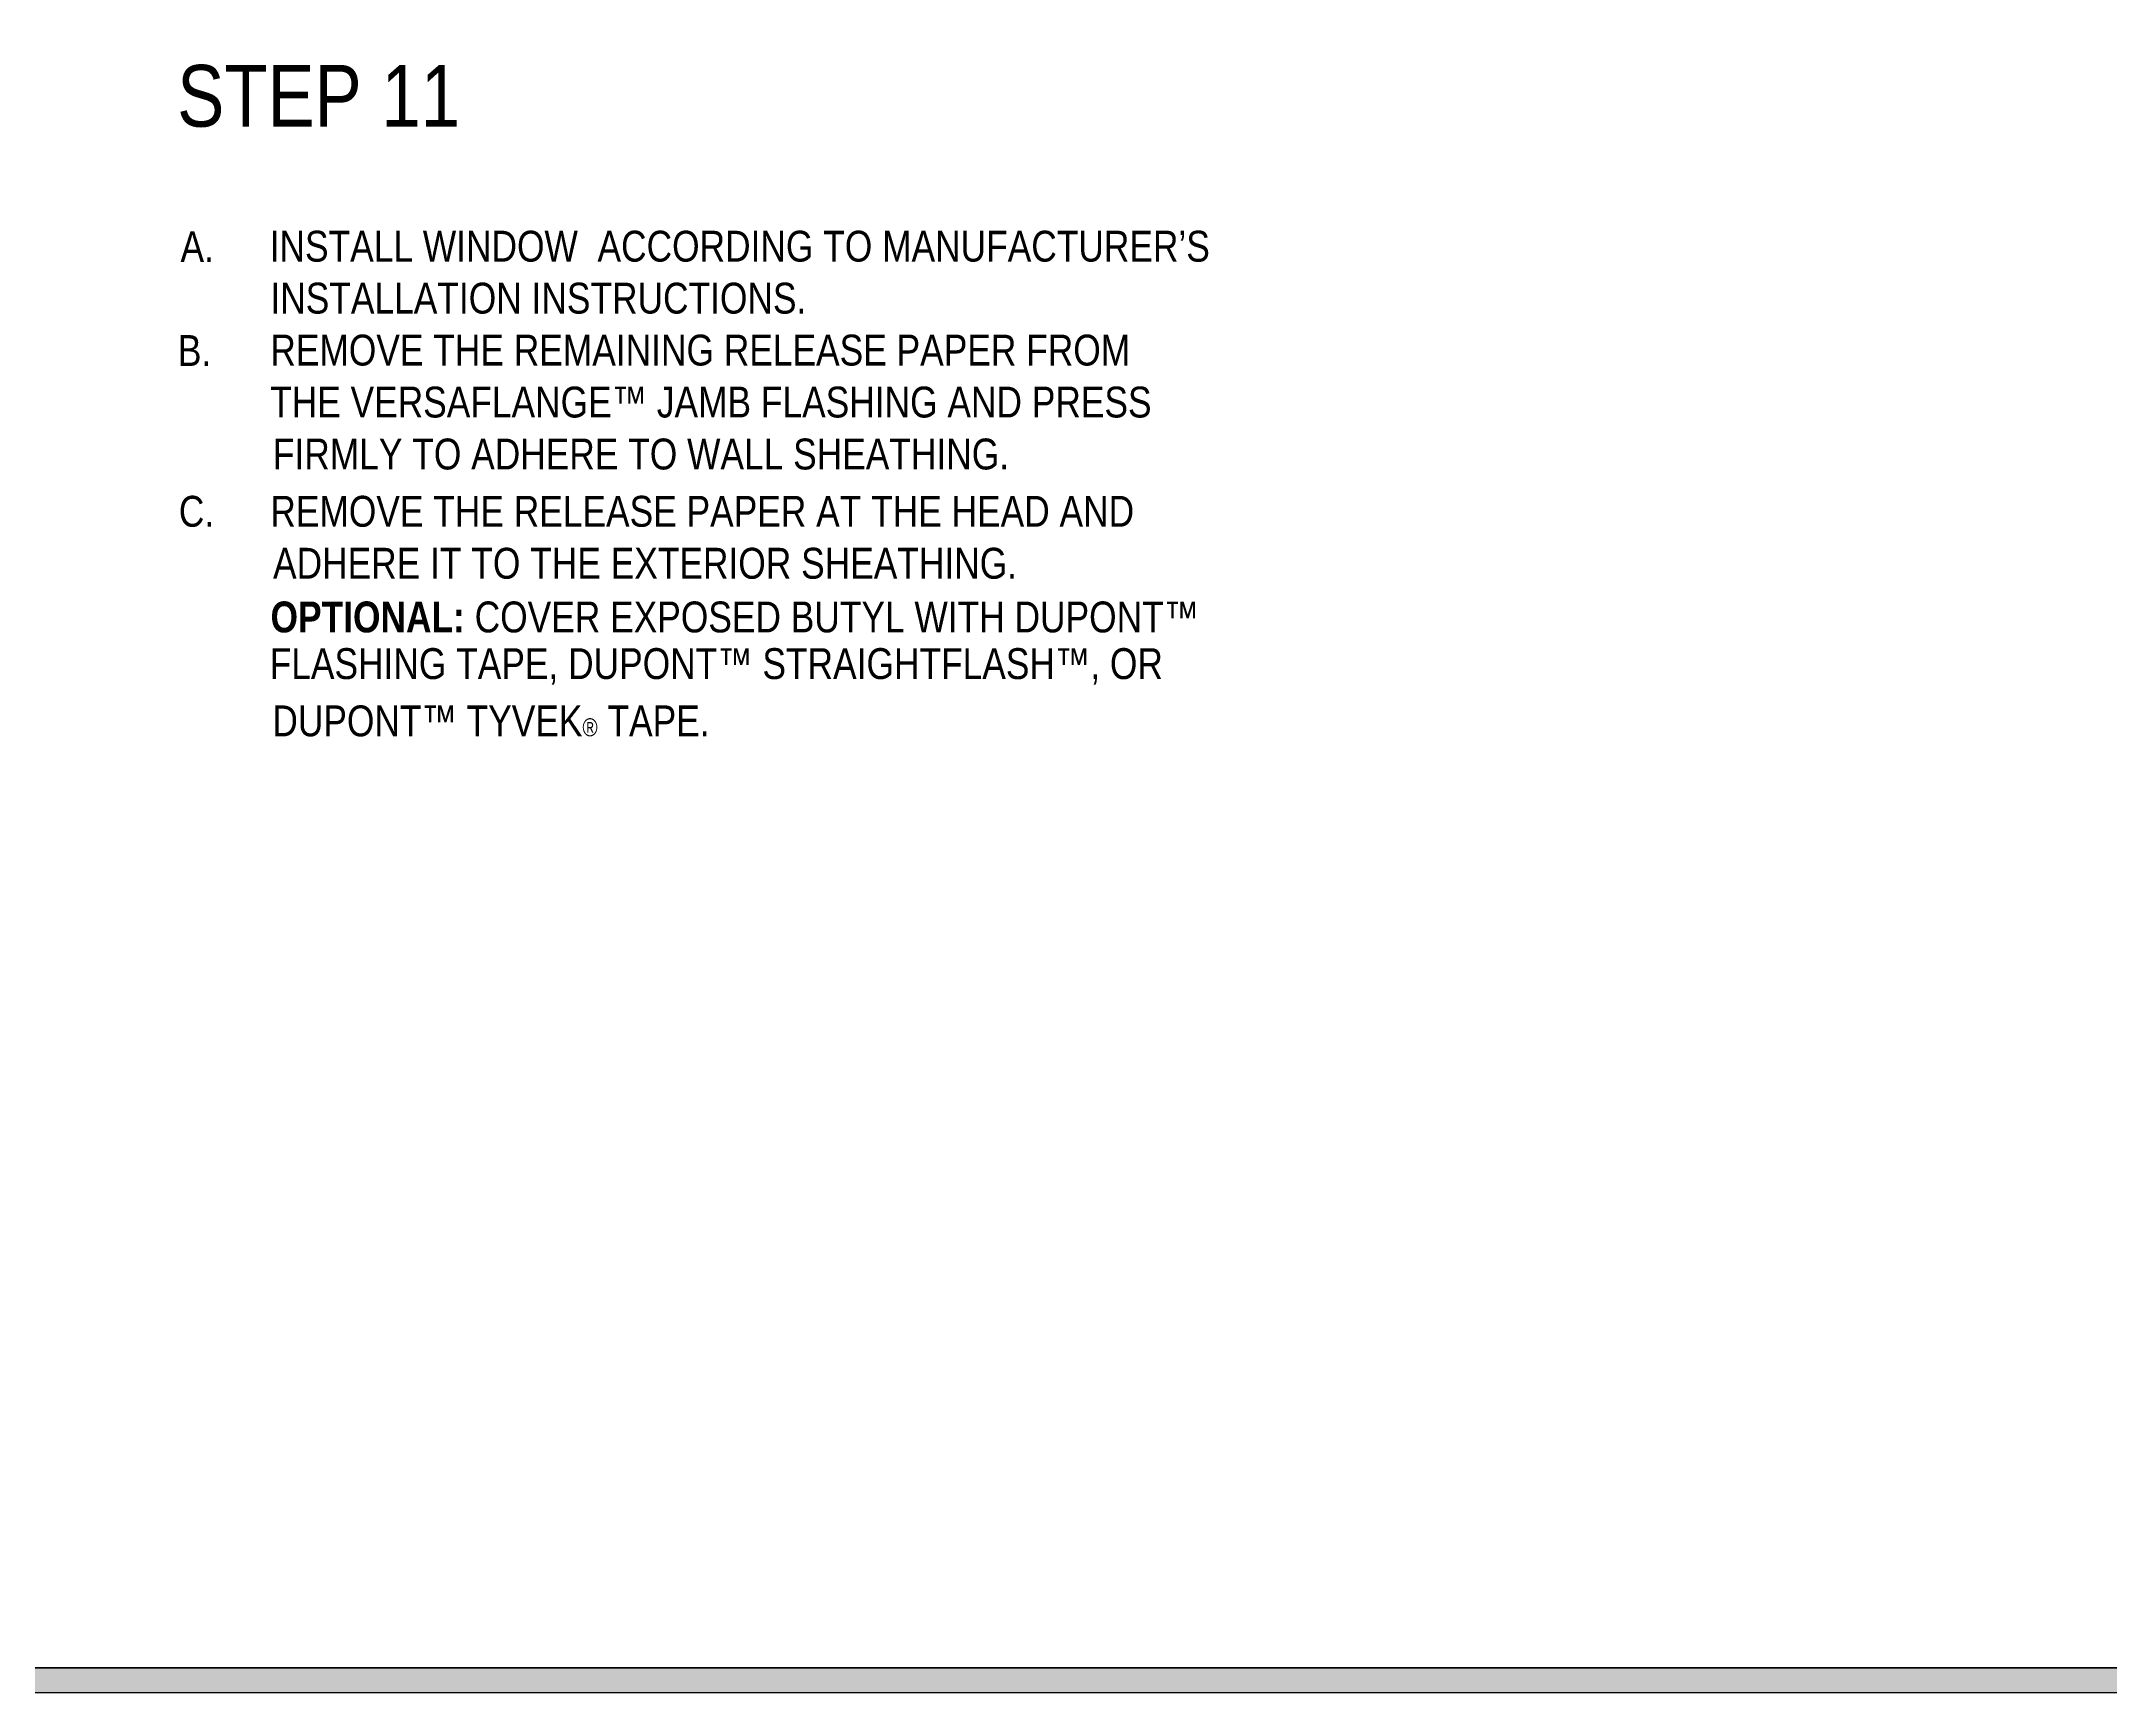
# Model space of a CAD drawing. Extents: x -1140 to 5605, y -816 to 2382.
# Drawn here: x 4096 to 4850, y -733 to -131 of the extents above; entities that cross this region are included whole.
import ezdxf

# ---------------------------------------------------------------- set-up
doc = ezdxf.new("R2010")
doc.units = 0
doc.header["$MEASUREMENT"] = 0
for name, color, linetype, lineweight in [('.ATI-TEXT', 7, 'Continuous', 0), ('G-ANNO-TTLB', 7, 'Continuous', 0), ('TYVEK', 7, 'Continuous', 0)]:
    doc.layers.add(name, color=color, linetype=linetype, lineweight=lineweight)

# ---------------------------------------------------------------- blocks, each defined once
blk = doc.blocks.new('Block_165')
at = {"layer": 'TYVEK', "color": 1, "lineweight": 25, "true_color": 0xff0000}
for points in [[(4751.68, -174.04)], [(4520.97, -192.13)]]:
    blk.add_lwpolyline(points, dxfattribs=at)
blk = doc.blocks.new('Block_166')
at = {"layer": 'TYVEK', "color": 1, "lineweight": 25, "true_color": 0xff0000}
for points in [[(4308.16, -176.34)], [(4308.16, -196.92)]]:
    blk.add_lwpolyline(points, dxfattribs=at)
blk = doc.blocks.new('Block_476')
at = {"layer": '.ATI-TEXT', "char_height": 0.2, "attachment_point": 7}
for s, insert in [('\\C18;\\c0;\\FArial Narrow|b0|i0|c1;\\H11.249999;\\W1.000000;A.', (4146.5, -211.46)), ('\\C18;\\c0;\\FArial Narrow|b0|i0|c1;\\H11.249999;\\W1.000000;INSTALL WINDOW  ACCORDING TO MANUFACTURER’S', (4179.02, -211.46)), ('\\C18;\\c0;\\FArial Narrow|b0|i0|c1;\\H11.249999;\\W1.000000;INSTALLATION INSTRUCTIONS.', (4179.29, -230.41)), ('\\C18;\\c0;\\FArial Narrow|b0|i0|c1;\\H11.249999;\\W1.000000;B.', (4145.55, -249.36)), ('\\C18;\\c0;\\FArial Narrow|b0|i0|c1;\\H11.249999;\\W1.000000;REMOVE THE REMAINING RELEASE PAPER FROM', (4179.26, -249.36)), ('\\C18;\\c0;\\FArial Narrow|b0|i0|c1;\\H11.249999;\\W1.000000;THE VERSAFLANGE™ JAMB FLASHING AND PRESS ', (4179.17, -268.31)), ('\\C18;\\c0;\\FArial Narrow|b0|i0|c1;\\H11.249999;\\W1.000000;FIRMLY TO ADHERE TO WALL SHEATHING.', (4180.19, -287.26)), ('\\C18;\\c0;\\FArial Narrow|b0|i0|c1;\\H11.249999;\\W1.000000;C.', (4145.89, -308.15)), ('\\C18;\\c0;\\FArial Narrow|b0|i0|c1;\\H11.249999;\\W1.000000;REMOVE THE RELEASE PAPER AT THE HEAD AND', (4179.26, -308.15)), ('\\C18;\\c0;\\FArial Narrow|b0|i0|c1;\\H11.249999;\\W1.000000;ADHERE IT TO THE EXTERIOR SHEATHING.', (4180.25, -327.1)), ('\\C18;\\c0;\\FArial Narrow Bold|b1|i0|c1;\\H11.249999;\\W1.000000;OPTIONAL:\\FArial Narrow|b0|i0|c1; COVER EXPOSED BUTYL WITH DUPONT™', (4179.33, -346.69)), ('\\C18;\\c0;\\FArial Narrow|b0|i0|c1;\\H11.249999;\\W1.000000;FLASHING TAPE, DUPONT™ STRAIGHTFLASH™, OR ', (4179.02, -365.64)), ('\\C18;\\c0;\\FArial Narrow|b0|i0|c1;\\H11.249999;\\W1.000000;DUPONT™ TYVEK\\H6.558750;®\\H11.249999; TAPE.', (4179.99, -384.59))]:
    blk.add_mtext(s, dxfattribs=dict(at, insert=insert))

msp = doc.modelspace()

# ---------------------------------------------------------------- hatches: boundary and pattern name
at = {"layer": 'G-ANNO-TTLB', "true_color": 0xff00ff, "transparency": 33554687}
h = msp.add_hatch(color=6, dxfattribs=at)
edge = h.paths.add_edge_path()
edge.add_spline(control_points=[(5285.56, -733.23), (5285.56, -733.23), (2356.04, -733.23), (2356.04, -733.23), (2356.04, -733.23), (2356.04, 1723.77), (2356.04, 1723.77), (2356.04, 1723.77), (5285.56, 1723.77), (5285.56, 1723.77), (5285.56, 1723.77), (5285.56, -733.23), (5285.56, -733.23)], knot_values=[0, 0, 0, 0, 1, 1, 1, 2, 2, 2, 3, 3, 3, 4, 4, 4, 4], degree=3, periodic=0)
edge = h.paths.add_edge_path()
edge.add_spline(control_points=[(2365.04, 1714.77), (2365.04, 1714.77), (2365.04, -724.23), (2365.04, -724.23), (2365.04, -724.23), (5276.56, -724.23), (5276.56, -724.23), (5276.56, -724.23), (5276.56, 1714.77), (5276.56, 1714.77), (5276.56, 1714.77), (2365.04, 1714.77), (2365.04, 1714.77)], knot_values=[0, 0, 0, 0, 1, 1, 1, 2, 2, 2, 3, 3, 3, 4, 4, 4, 4], degree=3, periodic=0)
edge.add_line((2365.04, 1714.77), (2365.04, 1714.77))

# ---------------------------------------------------------------- linework, layer by layer
at = {"layer": 'G-ANNO-TTLB', "color": 6, "lineweight": 30, "true_color": 0xff00ff}
for p, q in [((2365.04, -724.23), (5276.56, -724.23)), ((5276.56, -724.23), (2365.04, -724.23)), ((2356.04, -733.23), (5285.56, -733.23))]:
    msp.add_line(p, q, dxfattribs=at)
at = {"layer": 'G-ANNO-TTLB', "color": 18, "lineweight": 0, "true_color": 0x000000}
msp.add_lwpolyline([(2365.04, -724.23), (2365.04, 1714.77), (5276.56, 1714.77), (5276.56, -724.23)], close=True, dxfattribs=at)
at = {"layer": 'G-ANNO-TTLB'}
for points in [[(5285.56, -733.23), (5285.56, -733.23), (2356.04, -733.23), (2356.04, -733.23), (2356.04, -733.23), (2356.04, 1723.77), (2356.04, 1723.77), (2356.04, 1723.77), (5285.56, 1723.77), (5285.56, 1723.77), (5285.56, 1723.77), (5285.56, -733.23), (5285.56, -733.23)], [(2365.04, 1714.77), (2365.04, 1714.77), (2365.04, -724.23), (2365.04, -724.23), (2365.04, -724.23), (5276.56, -724.23), (5276.56, -724.23), (5276.56, -724.23), (5276.56, 1714.77), (5276.56, 1714.77), (5276.56, 1714.77), (2365.04, 1714.77), (2365.04, 1714.77)]]:
    msp.add_open_spline(points, degree=3, knots=[0, 0, 0, 0, 1, 1, 1, 2, 2, 2, 3, 3, 3, 4, 4, 4, 4], dxfattribs=at)

# ---------------------------------------------------------------- block references
at = {"layer": '.ATI-TEXT'}
msp.add_blockref('Block_476', (0, 0), dxfattribs=at)
at = {"layer": 'TYVEK'}
for name in ['Block_166', 'Block_165']:
    msp.add_blockref(name, (0, 0), dxfattribs=at)

# ---------------------------------------------------------------- texts
at = {"layer": '.ATI-TEXT', "insert": (4145.29, -162.39), "char_height": 0.2, "attachment_point": 7}
msp.add_mtext('\\C18;\\c0;\\FArial Narrow|b0|i0|c1;\\H22.499999;\\W1.000000;STEP 11', dxfattribs=at)

doc.saveas('drawing.dxf')
